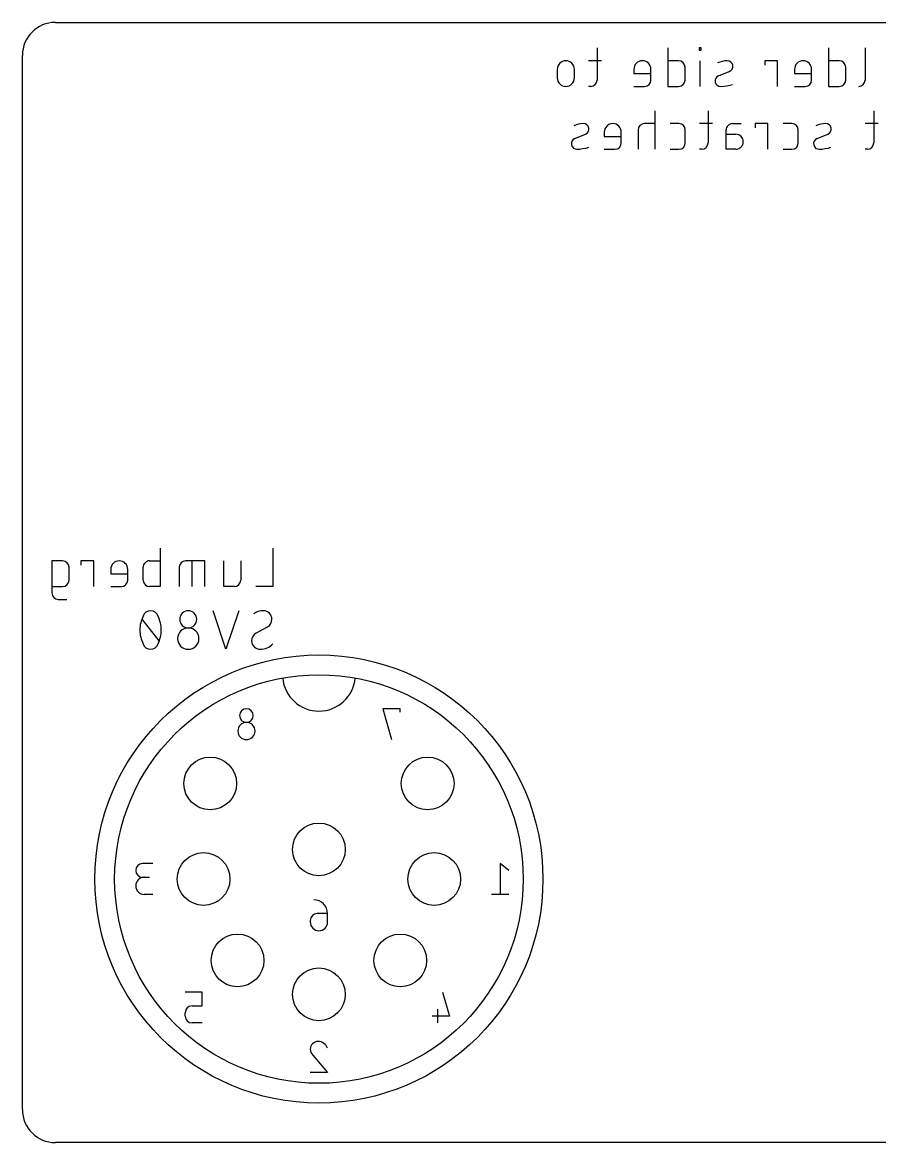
# Model space of a CAD drawing. Extents: x 0 to 52.9, y 0 to 43.3.
# Drawn here: x 0 to 26.02, y 0 to 34 of the extents above; entities that cross this region are included whole.
import ezdxf

# ---------------------------------------------------------------- set-up
doc = ezdxf.new("R2010")
doc.units = 0
for name, color, linetype in [('20', 30, 'CONTINUOUS'), ('22', 253, 'CONTINUOUS'), ('52', 253, 'CONTINUOUS')]:
    doc.layers.add(name, color=color, linetype=linetype)

msp = doc.modelspace()

# ---------------------------------------------------------------- linework, layer by layer
at = {"layer": '20'}
for p, q in [((1, 34), (47, 34)), ((0, 1), (0, 33)), ((47, 0), (1, 0))]:
    msp.add_line(p, q, dxfattribs=at)
for centre, start, end in [((1, 33), 90, 180), ((1, 1), 180, 270)]:
    msp.add_arc(centre, 1, start, end, dxfattribs=at)
at = {"layer": '22'}
for p, q in [((17.4444, 33.2234), (17.4444, 32.2498)), ((19.593, 33.2234), (19.593, 32.0551)), ((20.6031, 33.2234), (20.5382, 33.2234)), ((20.5382, 33.2234), (20.5382, 33.1585)), ((20.5382, 33.1585), (20.6031, 33.1585)), ((20.6031, 33.1585), (20.6031, 33.2234)), ((24.4698, 33.2234), (24.4698, 32.0551)), ((25.5778, 33.2234), (25.5778, 32.2498)), ((17.5742, 32.834), (17.1847, 32.834)), ((19.9175, 32.834), (19.593, 32.834)), ((20.5706, 32.0551), (20.5706, 32.834)), ((22.9191, 32.834), (22.5297, 32.834)), ((22.5297, 32.834), (22.5297, 32.7042)), ((22.9191, 32.0551), (22.9191, 32.834)), ((24.7943, 32.834), (24.4698, 32.834)), ((16.2343, 32.5743), (16.2343, 32.3147)), ((16.7536, 32.3147), (16.7536, 32.5743)), ((18.5584, 32.5743), (18.5584, 32.4445)), ((18.5584, 32.4445), (19.0777, 32.4445)), ((19.0777, 32.2498), (19.0777, 32.5743)), ((20.1123, 32.2498), (20.1123, 32.6393)), ((21.1323, 32.3796), (21.4568, 32.5094)), ((23.4352, 32.5743), (23.4352, 32.4445)), ((23.4352, 32.4445), (23.9545, 32.4445)), ((23.9545, 32.2498), (23.9545, 32.5743)), ((24.9891, 32.2498), (24.9891, 32.6393)), ((17.2497, 32.0551), (17.1847, 32.0551)), ((18.5584, 32.0551), (18.883, 32.0551)), ((19.593, 32.0551), (19.9175, 32.0551)), ((23.4352, 32.0551), (23.7597, 32.0551)), ((24.4698, 32.0551), (24.7943, 32.0551)), ((19.2072, 30.1501), (19.2072, 31.3185)), ((20.8124, 31.3185), (20.8124, 30.3448)), ((25.8416, 31.3185), (25.8416, 30.3448)), ((16.766, 30.4746), (17.0905, 30.6044)), ((17.6592, 30.6693), (17.6592, 30.5395)), ((18.1785, 30.3448), (18.1785, 30.6693)), ((18.6879, 30.7343), (18.6879, 30.1501)), ((19.2072, 30.929), (18.8826, 30.929)), ((19.9255, 30.929), (19.6659, 30.929)), ((20.1202, 30.3448), (20.1202, 30.7343)), ((20.9422, 30.929), (20.5527, 30.929)), ((21.3608, 30.1501), (21.3608, 30.7343)), ((21.3608, 30.6044), (21.6529, 30.6044)), ((21.5555, 30.929), (21.8151, 30.929)), ((22.6295, 30.929), (22.2401, 30.929)), ((22.2401, 30.929), (22.2401, 30.7992)), ((22.6295, 30.1501), (22.6295, 30.929)), ((23.3545, 30.929), (23.0949, 30.929)), ((23.5492, 30.3448), (23.5492, 30.7343)), ((24.1192, 30.4746), (24.4438, 30.6044)), ((25.9714, 30.929), (25.5819, 30.929)), ((17.6592, 30.5395), (18.1785, 30.5395)), ((17.6592, 30.1501), (17.9837, 30.1501)), ((19.6659, 30.1501), (19.9255, 30.1501)), ((20.6176, 30.1501), (20.5527, 30.1501)), ((21.6529, 30.1501), (21.3608, 30.1501)), ((23.0949, 30.1501), (23.3545, 30.1501)), ((25.6468, 30.1501), (25.5819, 30.1501)), ((4.1841, 18.0467), (4.1841, 16.8783)), ((7.6055, 18.0467), (7.6055, 16.8783)), ((1.2199, 17.6572), (0.8953, 17.6572)), ((0.8953, 17.6572), (0.8953, 16.6836)), ((1.4146, 17.073), (1.4146, 17.4625)), ((2.1641, 17.6572), (1.7746, 17.6572)), ((1.7746, 17.6572), (1.7746, 17.5274)), ((2.1641, 16.8783), (2.1641, 17.6572)), ((2.6801, 17.3976), (2.6801, 17.2678)), ((3.1994, 17.073), (3.1994, 17.3976)), ((3.6648, 17.073), (3.6648, 17.4625)), ((3.8596, 17.6572), (4.1841, 17.6572)), ((4.7601, 17.4625), (4.7601, 16.8783)), ((5.539, 17.6572), (4.9548, 17.6572)), ((5.1496, 16.8783), (5.1496, 17.6572)), ((5.539, 16.8783), (5.539, 17.6572)), ((6.1091, 16.8783), (6.1091, 17.6572)), ((6.6284, 17.6572), (6.6284, 17.073)), ((2.6801, 17.2678), (3.1994, 17.2678)), ((0.8953, 16.8783), (1.2199, 16.8783)), ((2.6801, 16.8783), (3.0047, 16.8783)), ((4.1841, 16.8783), (3.8596, 16.8783)), ((6.4337, 16.8783), (6.1091, 16.8783)), ((7.6055, 16.8783), (7.0862, 16.8783)), ((1.09, 16.4888), (1.3497, 16.4888)), ((6.176, 14.9733), (5.7865, 16.1417)), ((6.5655, 16.1417), (6.176, 14.9733)), ((4.1496, 15.2329), (3.6304, 15.8821)), ((7.0862, 15.4601), (7.4432, 15.6549)), ((11.4611, 13.1699), (10.9389, 13.1699)), ((10.9389, 13.1699), (11.2, 12.2301)), ((11.4611, 13.0655), (11.4611, 13.1699)), ((3.9611, 8.4699), (3.6478, 8.4699)), ((14.7611, 8.2611), (14.5, 8.4699)), ((14.5, 8.4699), (14.5, 7.5301)), ((3.6478, 8.0522), (3.8566, 8.0522)), ((3.9611, 7.5301), (3.7, 7.5301)), ((14.7611, 7.5301), (14.2389, 7.5301)), ((9.2611, 6.9522), (8.9478, 6.9522)), ((9.2611, 6.6912), (9.2611, 6.9522)), ((8.7389, 6.7434), (8.7389, 6.6912)), ((5.4611, 4.5699), (4.9389, 4.5699)), ((5.4611, 4.1522), (5.4611, 4.5699)), ((12.7522, 4.5699), (12.9611, 3.8389)), ((5.1478, 4.1522), (5.4611, 4.1522)), ((4.9389, 3.8389), (4.9389, 3.9434)), ((12.9611, 3.8389), (12.4389, 3.8389)), ((12.5956, 4.0478), (12.5956, 3.6301)), ((5.4611, 3.6301), (5.1478, 3.6301)), ((8.8173, 2.6522), (9.2611, 2.1301)), ((9.2611, 2.1301), (8.7389, 2.1301))]:
    msp.add_line(p, q, dxfattribs=at)
for radius in [6.8, 6.2]:
    msp.add_circle((9, 8), radius, dxfattribs=at)
for centre, radius, start, end in [((16.4939, 32.5743), 0.2596, 0, 180), ((18.818, 32.5743), 0.2596, 0, 180), ((19.9175, 32.6393), 0.1947, 0, 90), ((21.4024, 32.0969), 0.7371, 90.8181, 114.2388), ((21.3943, 32.6657), 0.1683, 291.8011, 90.8182), ((23.6948, 32.5743), 0.2596, 0, 180), ((24.7943, 32.6393), 0.1947, 0, 90), ((16.4939, 32.3147), 0.2596, 180, 0), ((21.1948, 32.2233), 0.1683, 111.8011, 270.8182), ((17.2497, 32.2498), 0.1947, 270, 0), ((18.883, 32.2498), 0.1947, 270, 0), ((19.9175, 32.2498), 0.1947, 270, 0), ((21.1814, 33.1558), 1.1008, 270.8181, 289.791), ((23.7597, 32.2498), 0.1947, 270, 0), ((24.7943, 32.2498), 0.1947, 270, 0), ((25.3831, 32.2498), 0.1947, 270, 0), ((17.0361, 30.1919), 0.7371, 90.8181, 114.2388), ((17.028, 30.7607), 0.1683, 291.8011, 90.8182), ((17.9188, 30.6693), 0.2596, 0, 180), ((18.8826, 30.7342), 0.1947, 90, 179.9982), ((19.9255, 30.7343), 0.1947, 0, 90), ((21.5555, 30.7343), 0.1947, 89.9991, 180), ((21.6529, 30.3772), 0.2272, 270, 90), ((23.3545, 30.7343), 0.1947, 0, 90), ((24.3894, 30.1919), 0.7371, 90.8181, 114.2388), ((24.3813, 30.7607), 0.1683, 291.8011, 90.8182), ((16.8285, 30.3183), 0.1683, 111.8011, 270.8182), ((17.9837, 30.3448), 0.1947, 270, 0), ((19.9255, 30.3448), 0.1947, 270, 0), ((20.6176, 30.3448), 0.1947, 270, 0), ((23.3545, 30.3448), 0.1947, 270, 0), ((24.1818, 30.3183), 0.1683, 111.8011, 270.8182), ((25.6468, 30.3448), 0.1947, 270, 0), ((16.8151, 31.2508), 1.1008, 270.8181, 289.791), ((24.1684, 31.2508), 1.1008, 270.8181, 289.791), ((1.2199, 17.4625), 0.1947, 0, 90), ((2.9398, 17.3976), 0.2596, 0, 180), ((3.8596, 17.4625), 0.1947, 89.9991, 180), ((4.9548, 17.4625), 0.1947, 90, 180), ((1.2199, 17.073), 0.1947, 270, 0), ((3.0047, 17.073), 0.1947, 270, 0), ((3.8596, 17.073), 0.1947, 180.0018, 270), ((6.4337, 17.073), 0.1947, 270, 0), ((1.09, 16.6836), 0.1947, 180, 270), ((3.89, 15.9015), 0.2402, 90.0002, 161.0741), ((3.89, 15.9015), 0.2402, 18.9249, 90), ((5.033, 15.8821), 0.2596, 0, 180), ((7.3134, 15.6549), 0.4868, 90, 126.8706), ((7.3134, 15.8821), 0.2596, 0, 90), ((4.5283, 15.5575), 0.9628, 154.0109, 180.0001), ((3.2517, 15.5575), 0.9629, 359.9999, 25.9891), ((5.033, 15.8821), 0.2596, 180, 0), ((7.3093, 15.8821), 0.2637, 300.5101, 359.9999), ((4.5283, 15.5575), 0.9629, 180, 205.9888), ((3.2517, 15.5575), 0.9629, 334.0112, 360), ((5.033, 15.2979), 0.3246, 0, 180), ((7.22, 15.2329), 0.2637, 120.5098, 180.0002), ((3.89, 15.2135), 0.2402, 198.9267, 270), ((3.89, 15.2135), 0.2402, 270.0002, 341.0746), ((5.033, 15.2979), 0.3246, 180, 0), ((7.216, 15.2329), 0.2596, 180, 270), ((7.216, 15.5218), 0.5485, 269.9999, 315.2393), ((9, 14.2), 1.1045, 185.1944, 354.8056), ((6.8, 12.9611), 0.2088, 0, 180), ((6.8, 12.9611), 0.2088, 180, 0), ((6.8, 12.4912), 0.2611, 0, 180), ((6.8, 12.4912), 0.2611, 180, 0), ((3.6478, 8.2611), 0.2088, 90, 270), ((3.7, 7.7912), 0.2611, 90, 270), ((8.8434, 6.9522), 0.4177, 0, 90), ((8.9478, 6.7434), 0.2088, 90, 180), ((9, 6.6912), 0.2611, 180, 0), ((5.1478, 3.9434), 0.2088, 90, 180), ((5.1478, 3.8389), 0.2088, 180, 270), ((8.9739, 2.835), 0.235, 90, 180), ((8.9739, 2.7681), 0.3018, 17.9442, 90.0001), ((8.9913, 2.835), 0.2524, 180.0002, 226.396)]:
    msp.add_arc(centre, radius, start, end, dxfattribs=at)
at = {"layer": '52'}
for centre in [(5.7, 10.9), (12.3, 10.9), (9, 8.9), (5.5, 8), (12.5, 8), (6.53, 5.53), (11.47, 5.53), (9, 4.5)]:
    msp.add_circle(centre, 0.8, dxfattribs=at)

doc.saveas('drawing.dxf')
